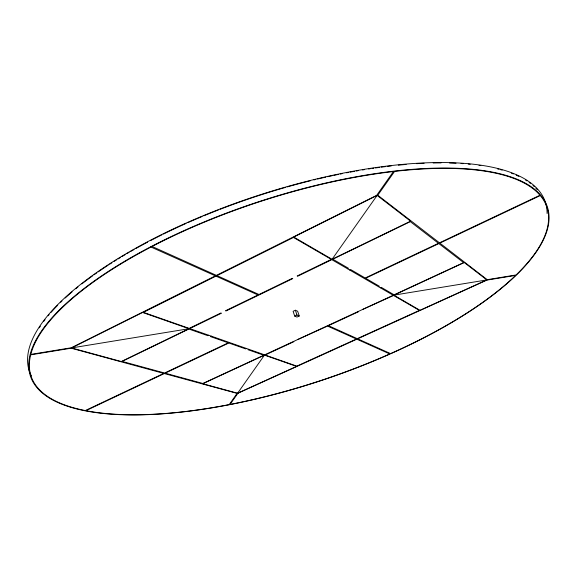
<?xml version="1.0" encoding="UTF-8"?>
<svg xmlns="http://www.w3.org/2000/svg" width="578" height="578" viewBox="0 0 578 578"><rect width="100%" height="100%" fill="white"/><g stroke="black" fill="none" stroke-linecap="round" stroke-linejoin="round"><path stroke-width="0.87" d="M237.587 393.228L264.464 355.13L296.63 366.387L237.587 393.228L202.748 383.727L264.464 355.13M332.075 259.291L377.123 195.429L410.59 221.201L332.075 259.291L293.74 237.045L377.123 195.429M71.513 347.942L142.6 312.467L188.984 328.709L121.329 361.532L71.513 347.942L188.984 328.709M208.73 335.247L207.842 335.674L188.818 329.026L122.066 361.402L164.586 373.012L228.324 342.833L210.508 336.606L211.389 336.179M347.457 268.734L348.433 268.264L332.805 259.182L410.264 221.612L438.485 243.302L365.202 278.011L350.615 269.536L349.647 269.998M295.38 310.227L293.118 311.304L294.672 316.065L296.962 317.069L299.223 316.007L297.67 311.253L295.38 310.227L296.94 314.996L299.223 316.007M294.672 316.065L296.94 314.996M246.495 348.491L245.65 348.888L228.823 343.007L165.127 373.164L202.907 383.481L263.828 355.239L248.013 349.712L248.851 349.322M378.417 286.666L379.341 286.233L365.607 278.249L438.839 243.576L463.628 262.629L394.145 294.838L381.27 287.353L380.346 287.786M393.878 295.148L464.257 262.535L486.842 279.925L419.996 310.307L393.878 295.148L486.842 279.925M293.451 341.511L293.877 341.677L265.1 355.015L296.825 366.141L356.453 339.033L327.531 326.086L297.67 339.553M358.057 311.564L358.447 311.759L328.391 325.681L357.276 338.657L419.411 310.408L393.604 295.466L362.464 309.519M150.576 246.857A271.949 94.691 -18.1 0 0 167.028 413.487A271.949 94.691 -18.1 0 0 548.89 214.265A271.949 94.691 -18.1 0 0 151.118 246.575L150.62 246.878L215.37 275.865L71.347 347.754L30.815 354.393A270.49 94.214 -18.1 0 1 150.988 247.044M31.364 375.924A271.487 95.673 -18.1 0 1 265.504 193.088A271.487 95.673 -18.1 0 1 547.077 213.499M150.439 240.658A270.056 95.226 -18.1 0 1 161.876 234.834M163.437 234.061A270.056 95.226 -18.1 0 1 186.065 223.44M187.734 222.703A270.056 95.226 -18.1 0 1 202.083 216.533M203.788 215.825A270.056 95.226 -18.1 0 1 218.426 209.944M220.16 209.272A270.056 95.226 -18.1 0 1 285.445 187.416M287.172 186.925A270.056 95.226 -18.1 0 1 310.379 180.769M313.948 179.895A270.056 95.226 -18.1 0 1 315.761 179.455M317.575 179.021A270.056 95.226 -18.1 0 1 325.746 177.135M327.56 176.731A270.056 95.226 -18.1 0 1 332.09 175.741M333.903 175.358A270.056 95.226 -18.1 0 1 338.419 174.419M340.218 174.05A270.056 95.226 -18.1 0 1 342.017 173.689M346.504 172.815A270.056 95.226 -18.1 0 1 348.296 172.475M350.08 172.136A270.056 95.226 -18.1 0 1 354.524 171.326M356.294 171.016A270.056 95.226 -18.1 0 1 358.064 170.705M362.457 169.961A270.056 95.226 -18.1 0 1 364.205 169.679M368.547 168.986A270.056 95.226 -18.1 0 1 370.281 168.725M372.001 168.465A270.056 95.226 -18.1 0 1 373.713 168.212M375.425 167.967A270.056 95.226 -18.1 0 1 379.667 167.374M381.35 167.15A270.056 95.226 -18.1 0 1 385.526 166.616M387.181 166.413A270.056 95.226 -18.1 0 1 391.292 165.929M39.275 327.834A269.991 95.182 -18.1 0 1 40.337 326.216M43.805 321.303A269.991 95.182 -18.1 0 1 45.062 319.648M48.176 315.754A269.991 95.182 -18.1 0 1 49.137 314.613M51.131 312.308A269.991 95.182 -18.1 0 1 57.713 305.242M60.719 302.243A269.991 95.182 -18.1 0 1 61.969 301.037M65.191 298.002A269.991 95.182 -18.1 0 1 72.069 291.89M75.725 288.819A269.991 95.182 -18.1 0 1 77.979 286.977M81.845 283.899A269.991 95.182 -18.1 0 1 92.812 275.684M94.135 274.731A269.991 95.182 -18.1 0 1 96.829 272.83M98.202 271.877A269.991 95.182 -18.1 0 1 108.173 265.186M109.654 264.233A269.991 95.182 -18.1 0 1 111.894 262.795M114.169 261.364A269.991 95.182 -18.1 0 1 116.467 259.927M118.013 258.973A269.991 95.182 -18.1 0 1 120.354 257.55M121.929 256.596A269.991 95.182 -18.1 0 1 125.115 254.696M126.727 253.749A269.991 95.182 -18.1 0 1 129.154 252.333M130.794 251.394A269.991 95.182 -18.1 0 1 134.089 249.523M135.751 248.583A269.991 95.182 -18.1 0 1 147.636 242.131M398.358 165.171A269.977 95.168 -18.1 0 1 406.146 164.448M416.651 163.675A269.977 95.168 -18.1 0 1 424.108 163.278M433.175 162.982A269.977 95.168 -18.1 0 1 441.079 162.902M449.532 163.01A269.977 95.168 -18.1 0 1 456.028 163.242M461.02 163.523A269.977 95.168 -18.1 0 1 463.101 163.661M468.216 164.08A269.977 95.168 -18.1 0 1 470.225 164.275M478.989 165.322A269.977 95.168 -18.1 0 1 480.867 165.597M497.448 168.855A269.977 95.168 -18.1 0 1 499.052 169.267M500.62 169.686A269.977 95.168 -18.1 0 1 502.166 170.12M511.429 173.198A269.977 95.168 -18.1 0 1 513.372 173.956M516.19 175.148A269.977 95.168 -18.1 0 1 518.885 176.398M525.46 179.982A269.977 95.168 -18.1 0 1 526.963 180.936M529.101 182.402A269.977 95.168 -18.1 0 1 530.46 183.407M532.988 185.466A269.977 95.168 -18.1 0 1 534.166 186.521M535.828 188.132A269.977 95.168 -18.1 0 1 537.352 189.772M237.117 393.372L229.199 404.607A270.15 93.976 -18.1 0 1 85.912 410.669L164.304 373.554L237.117 393.372M393.445 171.543L376.654 195.364L216.382 275.366L152.072 246.481A270.555 94.265 -18.1 0 1 393.445 171.543M237.955 393.213L230.022 404.448A270.071 93.925 -18.1 0 0 389.803 353.96L356.814 339.192L237.955 393.213M394.601 171.406L377.781 195.227L439.482 242.832L539.975 195.241A270.475 94.207 -18.1 0 0 394.601 171.406M215.97 276.139L143.402 312.344L189.158 328.383L220.854 313.001L221.403 313.218L189.721 328.586L264.652 354.856L393.242 295.257L331.808 259.666L297.656 276.233L297.164 275.981L331.339 259.399L293.48 237.464L216.974 275.634L258.987 294.505L292.273 278.35L292.771 278.603L226.049 310.964L225.507 310.747L258.034 294.968L215.97 276.139M163.762 373.41L85.327 410.553A270.323 94.098 -18.1 0 1 30.699 354.849L71.202 348.209L163.762 373.41M540.257 195.566L439.836 243.107L487.232 279.68L516.103 274.955A270.302 94.084 -18.1 0 0 540.257 195.566M486.799 280.113L357.637 338.816L390.576 353.62A270.136 93.968 -18.1 0 0 515.655 275.388L486.799 280.113"/></g></svg>
